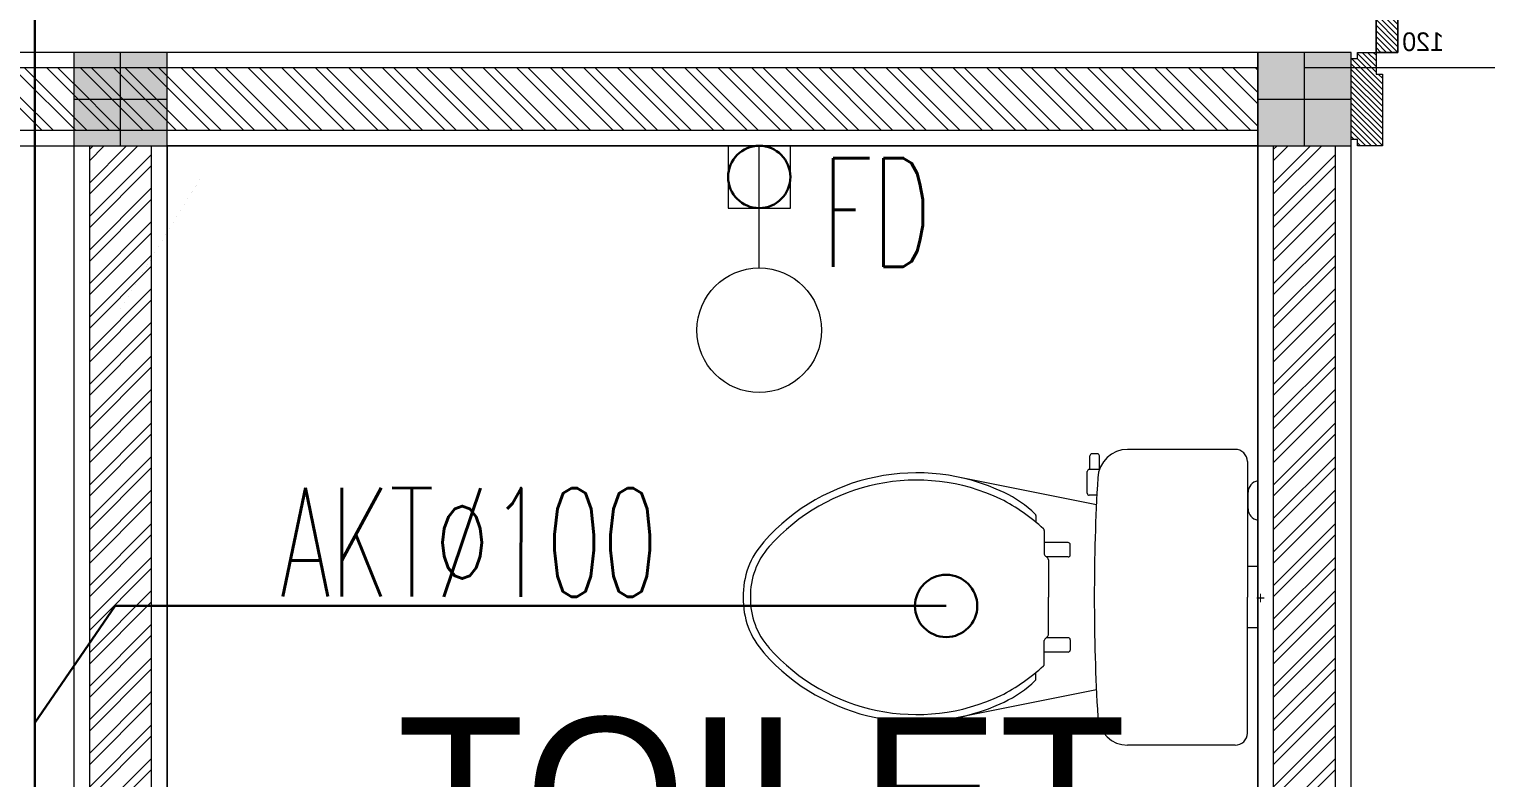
# Model space of a CAD drawing. Header units: millimetres. Extents: x -280308 to 6402717, y -14 to 2073074.
# Drawn here: x -22126 to -19788, y 483933 to 485136 of the extents above; entities that cross this region are included whole.
import ezdxf
from ezdxf.enums import TextEntityAlignment as Align

# ---------------------------------------------------------------- set-up
doc = ezdxf.new("R2010")
doc.units = ezdxf.units.MM
for name, pattern in [('ACAD_ISO03W100', [30, 12, -18]), ('ACAD_ISO08W100', [36, 24, -3, 6, -3]), ('DASHED2', [0.375, 0.25, -0.125]), ('Default', [0])]:
    doc.linetypes.add(name, pattern=pattern)
doc.layers.get('0').update_dxf_attribs({"lineweight": 0})
for name, color, linetype, lineweight, true_color in [('-P-ABK', 7, 'Continuous', 30, 0x05ffff), ('-P-AK', 7, 'Continuous', 30, 0xff0a0a), ('A-FILL-1', 7, 'Continuous', 0, 0x454545), ('P-AKT', 7, 'Continuous', 30, 0xfe0101)]:
    doc.layers.add(name, color=color, linetype=linetype, lineweight=lineweight, true_color=true_color)
for name, color, linetype, lineweight in [('_Door & Window', 1, 'Continuous', 0), ('A-ALINE-1', 91, 'Continuous', 20), ('A-ALINE-3', 111, 'Continuous', 15), ('A-ALINE-6', 117, 'Continuous', 9), ('A-ANNOTATION', 144, 'Continuous', 0), ('A-Furn', 250, 'Continuous', 0), ('A-FURN-EQPM', 177, 'Continuous', 0), ('I-FURN-EQPM', 175, 'Continuous', 0)]:
    doc.layers.add(name, color=color, linetype=linetype, lineweight=lineweight)
doc.layers.add('A-TEXT', color=254, linetype='Continuous')
doc.layers.add('Teks-PL', color=7, linetype='Default', true_color=0xff0a0a)
doc.styles.add('Annotative', font='arial.ttf', dxfattribs={"height": 1.25})
doc.styles.add('CENTURY', font='GOTHIC.TTF')
doc.styles.add('romans', font='BKANT.TTF')
doc.styles.add('RS', font='ROMANS.SHX', dxfattribs={"width": 0.8})
doc.styles.get("Standard").update_dxf_attribs({"font": 'arial.ttf'})

# ---------------------------------------------------------------- blocks, each defined once
blk = doc.blocks.new('A$Ccf87384a')
blk.add_wipeout([(-75, 74.99999999999909), (75.00000000002728, 74.99999999999909), (75.00000000002728, -75), (-75, -75)])
blk.add_wipeout([(-74.99999999999818, -74.99999999999974), (-74.99999999999818, 75.00000000000753), (75, 75.00000000000756), (75, -74.99999999999972)])
at = {"layer": 'A-FILL-1', "ltscale": 0.25}
h = blk.add_hatch(color=256, dxfattribs=at)
h.dxf.hatch_style = 1
h.paths.add_polyline_path([(-75, -75), (-75, 75), (75, 75), (75, -75)])
at = {"layer": 'A-ALINE-1'}
blk.add_lwpolyline([(-75, -75), (-75, 75), (75, 75), (75, -75)], close=True, dxfattribs=at)
at = {"layer": 'A-FILL-1', "ltscale": 0.25}
for p, q in [((0, 75), (0, -75)), ((-75, 0), (75, 0))]:
    blk.add_line(p, q, dxfattribs=at)
blk = doc.blocks.new('A$C6ab96ad6')
at = {"layer": 'A-Furn'}
h = blk.add_hatch(dxfattribs=at)
h.set_pattern_fill('ANSI31', color=256, scale=2, angle=540, style=0)
h.set_pattern_definition([(225, (-3598.320602994849, 30706.99540839973), (4.490128060534577, -4.490128060534577), [])])
h.paths.add_polyline_path([(10.000000012893, 960.0000000035216), (10.000000012893, 850.0000000035216), (2.000000012863893, 850.0000000035216), (2.000000012892997, 860.0000000034051), (-16.999999987107, 860.0000000034051), (-16.999999987107, 850.0000000035216), (-24.999999987107, 850.0000000035216), (-24.999999987107, 960.0000000035216)])
h = blk.add_hatch(dxfattribs=at)
h.set_pattern_fill('ANSI31', color=256, scale=2, angle=540, style=0)
h.set_pattern_definition([(225, (-3598.320602994849, 30816.99540839973), (4.490128060534577, -4.490128060534577), [])])
h.paths.add_polyline_path([(2.000000012892997, 860.0000000034051), (-16.99999999941792, 860.0000000034051), (-16.99999999941792, 250.0000000004948), (2.000000012892997, 250.0000000004948)])
h = blk.add_hatch(dxfattribs=at)
h.set_pattern_fill('ANSI31', color=256, scale=2, angle=540, style=0)
h.set_pattern_definition([(225, (-3198.320602995023, 30306.99540839973), (4.490128060534577, -4.490128060534577), [])])
h.paths.add_polyline_path([(-1210.000000012893, 560.0000000035216), (-1210.000000012893, 450.0000000035216), (-1202.000000012864, 450.0000000035216), (-1202.000000012893, 460.0000000034051), (-1183.000000012893, 460.0000000034051), (-1183.000000012893, 450.0000000035216), (-1175.000000012893, 450.0000000035216), (-1175.000000012893, 560.0000000035216)])
h = blk.add_hatch(dxfattribs=at)
h.set_pattern_fill('ANSI31', color=256, scale=2, angle=540, style=0)
h.set_pattern_definition([(225, (-3198.320602995023, 30816.99540839973), (4.490128060534577, -4.490128060534577), [])])
h.paths.add_polyline_path([(-1202.000000012893, 460.0000000034051), (-1183.000000000582, 460.0000000034051), (-1183.000000000582, 250.0000000004948), (-1202.000000012893, 250.0000000004948)])
h = blk.add_hatch(dxfattribs=at)
h.set_pattern_fill('ANSI31', color=256, scale=2, angle=540, style=0)
h.set_pattern_definition([(225, (-2593.773514220753, 30816.99540841204), (4.490128060534577, -4.490128060534577), [])])
h.paths.add_polyline_path([(-1210.000000000582, 150.0000000003783), (-1210.000000000582, 260.0000000003783), (-1202.000000000553, 260.0000000003711), (-1202.000000000582, 250.0000000004948), (-1183.000000000582, 250.0000000004948), (-1183.000000000582, 260.0000000003783), (-1175.000000000582, 260.0000000003783), (-1175.000000000582, 150.0000000003783)])
h = blk.add_hatch(dxfattribs=at)
h.set_pattern_fill('ANSI31', color=256, scale=2, angle=540, style=0)
h.set_pattern_definition([(225, (-2993.773514220578, 30816.99540841204), (4.490128060534577, -4.490128060534577), [])])
h.paths.add_polyline_path([(10.00000000058208, 150.0000000003783), (10.00000000058208, 260.0000000003783), (2.000000000552973, 260.0000000003711), (2.000000000582077, 250.0000000004948), (-16.99999999941792, 250.0000000004948), (-16.99999999941792, 260.0000000003783), (-24.99999999941792, 260.0000000003783), (-24.99999999941792, 150.0000000003783)])
h = blk.add_hatch(dxfattribs=at)
h.set_pattern_fill('ANSI31', color=256, scale=2, angle=540, style=0)
h.set_pattern_definition([(225, (-3898.32060299578, 30765.81499781512), (4.490128060534577, -4.490128060534577), [])])
h.paths.add_polyline_path([(-1239.999999999854, -5.820766091346741e-11), (-1239.999999999884, 9.999999999941792), (-1249.999999999884, 9.999999999941792), (-1249.999999999884, 139.9999999998545), (-1239.999999999884, 139.9999999998545), (-1239.999999999854, 149.9999999997672), (-1210.000000000582, 150.0000000003783), (-1210.000000000611, 115.0000000077416), (-1200.000000000611, 115.0000000077416), (-1200, 0)])
h = blk.add_hatch(dxfattribs=at)
h.set_pattern_fill('ANSI31', color=256, scale=2, angle=540, style=0)
h.set_pattern_definition([(225, (-3598.320602994529, 30765.81499781512), (4.490128060534577, -4.490128060534577), [])])
h.paths.add_polyline_path([(39.99999999985448, -5.820766091346741e-11), (39.99999999988358, 9.999999999941792), (49.99999999988358, 9.999999999941792), (49.99999999988358, 139.9999999998545), (39.99999999988358, 139.9999999998545), (39.99999999985448, 149.9999999997672), (10.00000000058208, 150.0000000003783), (10.00000000061118, 115.0000000077416), (6.111804395914078e-10, 115.0000000077416), (0, 0)])
at = {"layer": '_Door & Window'}
for points in [[(10.000000012893, 960.0000000035216), (10.000000012893, 850.0000000035216), (2.000000012863893, 850.0000000035216), (2.000000012892997, 860.0000000034051), (-16.999999987107, 860.0000000034051), (-16.999999987107, 850.0000000035216), (-24.999999987107, 850.0000000035216), (-24.999999987107, 960.0000000035216), (10.000000012893, 960.0000000035216)], [(-1210.000000012893, 560.0000000035216), (-1210.000000012893, 450.0000000035216), (-1202.000000012864, 450.0000000035216), (-1202.000000012893, 460.0000000034051), (-1183.000000012893, 460.0000000034051), (-1183.000000012893, 450.0000000035216), (-1175.000000012893, 450.0000000035216), (-1175.000000012893, 560.0000000035216), (-1210.000000012893, 560.0000000035216)], [(-1210.000000000582, 150.0000000003783), (-1210.000000000582, 260.0000000003783), (-1202.000000000553, 260.0000000003711), (-1202.000000000582, 250.0000000004948), (-1183.000000000582, 250.0000000004948), (-1183.000000000582, 260.0000000003783), (-1175.000000000582, 260.0000000003783), (-1175.000000000582, 150.0000000003783), (-1210.000000000582, 150.0000000003783)], [(10.00000000058208, 150.0000000003783), (10.00000000058208, 260.0000000003783), (2.000000000552973, 260.0000000003711), (2.000000000582077, 250.0000000004948), (-16.99999999941792, 250.0000000004948), (-16.99999999941792, 260.0000000003783), (-24.99999999941792, 260.0000000003783), (-24.99999999941792, 150.0000000003783), (10.00000000058208, 150.0000000003783)], [(-1239.999999999854, -5.820766091346741e-11), (-1239.999999999884, 9.999999999941792), (-1249.999999999884, 9.999999999941792), (-1249.999999999884, 139.9999999998545), (-1239.999999999884, 139.9999999998545), (-1239.999999999854, 149.9999999997672), (-1210.000000000582, 150.0000000003783), (-1210.000000000611, 115.0000000077416), (-1200.000000000611, 115.0000000077416), (-1200, 0), (-1239.999999999854, -5.820766091346741e-11)], [(39.99999999985448, -5.820766091346741e-11), (39.99999999988358, 9.999999999941792), (49.99999999988358, 9.999999999941792), (49.99999999988358, 139.9999999998545), (39.99999999988358, 139.9999999998545), (39.99999999985448, 149.9999999997672), (10.00000000058208, 150.0000000003783), (10.00000000061118, 115.0000000077416), (6.111804395914078e-10, 115.0000000077416), (0, 0), (39.99999999985448, -5.820766091346741e-11)]]:
    blk.add_lwpolyline(points, dxfattribs=at)
for points in [[(10.00000000058208, 150.0000000003783), (-24.999999987107, 150.0000000003783), (-24.999999987107, 960.0000000035216), (10.00000000058208, 960.0000000035216)], [(-1210.000000000582, 150.0000000003783), (-1175.000000012893, 150.0000000003783), (-1175.000000012893, 560.0000000035216), (-1210.000000000582, 560.0000000035216)]]:
    blk.add_lwpolyline(points, close=True, dxfattribs=at)
at = {"layer": '_Door & Window', "linetype": 'ACAD_ISO03W100', "ltscale": 0.02}
for centre, radius, start, end in [((22.15318361329264, 139.1291594183103), 822.2250497890324, 93.28885543498365, 179.2424562674238), ((-1218.092067441175, 144.0926212447503), 418.1337991375786, 0.8094995735841771, 84.08470413536858)]:
    blk.add_arc(centre, radius, start, end, dxfattribs=at)
at = {"layer": 'A-Furn'}
for points in [[(2.000000012892997, 860.0000000034051), (-16.99999999941792, 860.0000000034051), (-16.99999999941792, 250.0000000004948), (2.000000012892997, 250.0000000004948)], [(-1202.000000012893, 460.0000000034051), (-1183.000000000582, 460.0000000034051), (-1183.000000000582, 250.0000000004948), (-1202.000000012893, 250.0000000004948)]]:
    blk.add_lwpolyline(points, close=True, dxfattribs=at)
at = {"layer": 'Defpoints', "ltscale": 0.25, "insert": (-98.86915493193081, 182.1054837065982), "char_height": 30.00000000000001, "attachment_point": 1, "style": 'CENTURY'}
blk.add_mtext_dynamic_manual_height_columns('120', width=78.46666834107602, gutter_width=750.0000000000001, heights=[0], dxfattribs=at)
blk = doc.blocks.new('A$C286adef0')
at = {"layer": 'A-FILL-1', "ltscale": 0.25}
h = blk.add_hatch(dxfattribs=at)
h.set_pattern_fill('ANSI32', color=256, scale=4, angle=180)
h.set_pattern_definition([(224.9999999999999, (128663.4792370637, -40218.70512058976), (26.94076836320746, -26.94076836320747), []), (224.9999999999999, (128645.5187170638, -40218.70512058976), (26.94076836320746, -26.94076836320747), [])])
h.paths.add_polyline_path([(23985.29650776711, -15496.9588872274), (23985.2965077658, -17646.95888722758), (24085.2965077658, -17646.95888722764), (24085.29650776711, -15496.95888722746)])
h = blk.add_hatch(dxfattribs=at)
h.set_pattern_fill('ANSI32', color=256, scale=4, angle=180)
h.set_pattern_definition([(224.9999999999999, (130563.4792370637, -40218.70512058976), (26.94076836320746, -26.94076836320747), []), (224.9999999999999, (130545.5187170638, -40218.70512058976), (26.94076836320746, -26.94076836320747), [])])
h.paths.add_polyline_path([(25885.29650776711, -15496.95888722857), (25885.29650776637, -17646.95888722868), (25985.29650776637, -17646.95888722874), (25985.29650776711, -15496.95888722863)])
at = {"layer": 'A-ALINE-3', "linetype": 'Continuous'}
for points in [[(23985.29650776711, -15496.9588872274), (23985.2965077658, -17646.95888722758), (24085.2965077658, -17646.95888722764), (24085.29650776711, -15496.95888722746)], [(25885.29650776711, -15496.95888722857), (25885.29650776637, -17646.95888722868), (25985.29650776637, -17646.95888722874), (25985.29650776711, -15496.95888722863)]]:
    blk.add_lwpolyline(points, close=True, dxfattribs=at)
at = {"layer": 'A-ALINE-6'}
for points in [[(23960.29650776711, -15496.9588872274), (23960.2965077658, -17646.95888722758), (24110.2965077658, -17646.95888722764), (24110.29650776711, -15496.95888722746)], [(25860.29650776711, -15496.95888722851), (25860.29650776637, -17646.95888722863), (26010.29650776637, -17646.95888722874), (26010.29650776711, -15496.95888722863)]]:
    blk.add_lwpolyline(points, close=True, dxfattribs=at)
at = {"ltscale": 0.25, "xscale": -1, "rotation": 180}
blk.add_blockref('A$Ccf87384a', (24035.29650776715, -15421.95888722758), dxfattribs=at)
at = {"layer": 'A-ALINE-6'}
blk.add_lwpolyline([(24110.2965077658, -17646.95888722764), (25860.2965077658, -17646.95888722868), (25860.29650776711, -15496.95888722921), (24110.29650776711, -15496.95888722816)], close=True, dxfattribs=at)
at = {"ltscale": 0.25, "xscale": -1, "rotation": 180}
blk.add_blockref('A$Ccf87384a', (25935.29650776715, -15421.95888722874), dxfattribs=at)
at = {"layer": 'A-FILL-1', "ltscale": 0.25}
h = blk.add_hatch(dxfattribs=at)
h.set_pattern_fill('ANSI32', color=256, scale=4, angle=270)
h.set_pattern_definition([(314.9999999999999, (45282.04274112551, 87956.22384206852), (26.94076836320747, 26.94076836320746), []), (314.9999999999999, (45282.04274112551, 87938.26332206855), (26.94076836320747, 26.94076836320746), [])])
h.paths.add_polyline_path([(25860.29650776577, -15371.95888722874), (23872.79650776429, -15371.95888722769), (23872.79650776423, -15471.95888722769), (25860.29650776571, -15471.95888722874)])
at = {"layer": 'A-ALINE-3', "linetype": 'Continuous'}
blk.add_lwpolyline([(25860.29650776577, -15371.95888722874), (23872.79650776429, -15371.95888722769), (23872.79650776423, -15471.95888722769), (25860.29650776571, -15471.95888722874)], close=True, dxfattribs=at)
at = {"layer": 'A-ALINE-6'}
blk.add_lwpolyline([(25860.2965077658, -15346.95888722874), (23872.79650776432, -15346.95888722769), (23872.7965077642, -15496.95888722769), (25860.2965077657, -15496.95888722874)], close=True, dxfattribs=at)
at = {"ltscale": 0.25, "xscale": -1}
blk.add_blockref('A$C6ab96ad6', (26060.29650776704, -15496.95888722787), dxfattribs=at)
blk = doc.blocks.new('*U539')
at = {"layer": 'A-ANNOTATION', "linetype": 'ACAD_ISO08W100', "ltscale": 0.25}
blk.add_lwpolyline([(0, -7.641116442098833), (0, -228.3481600789117)], dxfattribs=at)
at = {"layer": 'A-TEXT'}
blk.add_attdef('N', text='', height=0.9, dxfattribs=at).set_placement((0, 2.75), align=Align.MIDDLE_CENTER)
blk = doc.blocks.new('A$Cf37525da')
at = {"color": 124, "xscale": -360.0000000000001, "yscale": 360.0000000000001, "zscale": 360.0000000000001, "rotation": 270}
blk.add_blockref('*U539', (4643.796520509466, -13700), dxfattribs=at)
blk = doc.blocks.new('greg')
at = {"layer": 'I-FURN-EQPM', "ltscale": 1000}
for p, q in [((2016835.052543675, 1433823.180702039), (2017007.650006217, 1433823.180702039)), ((2016815.603597159, 1433803.731755523), (2016815.603597159, 1433585.670167193)), ((2017057.821918391, 1433734.434345878), (2017282.20327301, 1433779.180702039)), ((2017154.858054209, 1433716.909725931), (2017154.858054209, 1433706.195880755)), ((2017141.464213042, 1433693.09419905), (2017141.464213042, 1433655.018547026)), ((2017099.824018553, 1433653.72203105), (2017099.824018553, 1433670.370329267)), ((2017103.065509639, 1433673.611820353), (2017141.464213042, 1433673.611820353)), ((2017103.065509639, 1433650.480539964), (2017138.190307046, 1433650.480539964)), ((2017135.904189358, 1433648.265875719), (2017140.476424734, 1433652.688721227)), ((2016798.935849995, 1433634.91489977), (2016815.603597159, 1433634.91489977)), ((2016798.935849995, 1433536.425434616), (2016798.935849995, 1433634.91489977)), ((2017134.916401049, 1433645.936049921), (2017134.916401049, 1433585.670167193)), ((2016815.603597159, 1433367.608578862), (2016815.603597159, 1433585.670167193)), ((2017134.916401049, 1433525.404284465), (2017134.916401049, 1433585.670167193)), ((2016798.935849995, 1433536.425434616), (2016815.603597159, 1433536.425434616)), ((2017099.824018553, 1433517.618303335), (2017099.824018553, 1433500.970005118)), ((2017103.065509639, 1433520.859794421), (2017138.190307046, 1433520.859794421)), ((2017135.904189358, 1433523.074458666), (2017140.476424734, 1433518.651613159)), ((2017141.464213042, 1433478.246135335), (2017141.464213042, 1433516.32178736)), ((2017103.065509639, 1433497.728514032), (2017141.464213042, 1433497.728514032)), ((2016798.937324006, 1433461.84631587), (2016798.937324006, 1433398.746068401)), ((2017154.858054209, 1433454.430608455), (2017154.858054209, 1433465.14445363)), ((2016814.392753504, 1433443.843892962), (2016814.392753504, 1433416.748491309)), ((2016814.392753504, 1433441.08125827), (2016815.603597159, 1433441.08125827)), ((2017057.821918391, 1433436.905988508), (2017282.20327301, 1433392.159632347)), ((2016814.392753504, 1433419.369102679), (2016815.603597159, 1433419.369102679)), ((2017057.10000026, 1433421.864100003), (2017069.250029578, 1433421.864100003)), ((2017072.491520664, 1433418.622608917), (2017072.491520664, 1433383.6469201)), ((2017052.929955862, 1433380.283231422), (2017052.929955862, 1433358.415153488)), ((2017052.972546811, 1433380.405429014), (2017069.250029578, 1433380.405429014)), ((2017068.128473663, 1433380.405429014), (2017068.128473663, 1433358.415153488)), ((2016835.052543675, 1433348.159632347), (2017007.650006217, 1433348.159632347)), ((2017056.171446948, 1433355.173662402), (2017064.886982577, 1433355.173662402))]:
    blk.add_line(p, q, dxfattribs=at)
for centre, radius, start, end in [((2016835.052543675, 1433803.731755523), 19.44894651539708, 90, 180), ((2017007.650006217, 1433775.206633967), 47.97406807131281, 2.736503768851652, 90), ((2013801.103633085, 1433585.670167193), 3260.114226634514, 356.6267369239184, 3.373263076081678), ((2017346.209755992, 1433458.441642071), 327.066450567261, 41.42370000628628, 115.3669999966041), ((2017346.209755992, 1433458.441642071), 315.3970826580227, 41.42370000628628, 115.3669999966041), ((2017360.256646721, 1433457.066646836), 322.8838134667711, 117.5155407588588, 132.4037288927967), ((2017287.33779489, 1433582.733376269), 189.5364667747164, 115.3845000025151, 133.9260308433645), ((2017158.099545295, 1433716.909725931), 3.241491085899514, 133.9260308433645, 180), ((2017144.705704128, 1433693.09419905), 3.241491085899514, 132.4037288927967, 180), ((2017103.065509639, 1433670.370329267), 3.241491085899514, 90, 180), ((2017496.111817288, 1433588.548959871), 128.5895271779964, 358.7171859547376, 42.14604862632781), ((2017103.065509639, 1433653.72203105), 3.241491085899514, 180, 270), ((2017138.157892135, 1433645.936049921), 3.241491085899514, 134.0485219321383, 180), ((2017138.222721956, 1433655.018547026), 3.241491085899514, 314.0485219321383, 0), ((2017496.111817288, 1433588.548959871), 116.9201592687582, 358.7171859547376, 42.14604862632781), ((2017496.111817288, 1433582.791374515), 116.9201592687582, 317.8539513736722, 1.282814045262398), ((2017496.111817288, 1433582.791374515), 128.5895271779964, 317.8539513736722, 1.282814045262398), ((2017103.065509639, 1433517.618303335), 3.241491085899514, 90, 180), ((2017138.157892135, 1433525.404284465), 3.241491085899514, 180, 225.9514780678617), ((2017138.222721956, 1433516.32178736), 3.241491085899514, 0, 45.95147806786171), ((2017103.065509639, 1433500.970005118), 3.241491085899514, 180, 270), ((2017346.209755992, 1433712.898692314), 327.066450567261, 244.6330000033959, 318.5762999937137), ((2017346.209755992, 1433712.898692314), 315.3970826580227, 244.6330000033959, 318.5762999937137), ((2016795.445785095, 1433443.213157381), 18.95746394575405, 1.906645185664254, 79.38681552428244), ((2017144.705704128, 1433478.246135335), 3.241491085899514, 180, 227.5962711072033), ((2017360.256646721, 1433714.273687549), 322.8838134667711, 227.5962711072033, 242.4844592411411), ((2017158.099545295, 1433454.430608455), 3.241491085899514, 180, 226.0739691566355), ((2017287.33779489, 1433588.606958116), 189.5364667747164, 226.0739691566355, 244.6154999974849), ((2016795.445785095, 1433417.37922689), 18.95746394575405, 280.6131844757176, 358.0933548143357), ((2017069.250029578, 1433418.622608917), 3.241491085899514, 0, 90), ((2017007.650006217, 1433396.133700418), 47.97406807131281, 270, 357.2634962311484), ((2016835.052543675, 1433367.608578862), 19.44894651539708, 180, 270), ((2017069.250029578, 1433383.6469201), 3.241491085899514, 270, 0), ((2017056.171446948, 1433358.415153488), 3.241491085899514, 180, 270), ((2017064.886982577, 1433358.415153488), 3.241491085899514, 270, 0)]:
    blk.add_arc(centre, radius, start, end, dxfattribs=at)
at = {"layer": 'I-FURN-EQPM', "ltscale": 1000, "style": 'romans'}
blk.add_text('+', height=19.44894651539708, dxfattribs=at).set_placement((2016786.804528179, 1433577.339187908))
blk = doc.blocks.new('A$C8aa274cb')
at = {"layer": 'A-FURN-EQPM', "linetype": 'ByBlock', "lineweight": -2, "ltscale": 0.25}
blk.add_line((-43537.50000000255, -14321.16645670071), (-43537.50000000282, -14124.99999999831), dxfattribs=at)
blk.add_lwpolyline([(-43587.50000000282, -14124.99999999837), (-43587.50000000268, -14224.99999999837), (-43487.50000000268, -14224.9999999982), (-43487.50000000282, -14124.9999999982)], close=True, dxfattribs=at)
blk.add_circle((-43537.50000000242, -14421.16645670071), 100, dxfattribs=at)
at = {"layer": 'A-Furn', "color": 0, "linetype": 'ByBlock', "lineweight": -2, "ltscale": 0.25, "rotation": 180.000000000079}
blk.add_blockref('greg', (1974061.435848015, 1418735.670169977), dxfattribs=at)
blk = doc.blocks.new('3')
at = {"ltscale": 0.25}
blk.add_blockref('A$C286adef0', (-46014.89645974222, 500445.222608266), dxfattribs=at)
blk.add_blockref('A$Cf37525da', (22307.88495977869, 498773.2637210363), dxfattribs=at)
at = {"layer": 'A-FURN-EQPM', "ltscale": 0.25}
blk.add_blockref('A$C8aa274cb', (22582.90004802367, 499073.2637210363), dxfattribs=at)
at = {"layer": 'A-TEXT', "ltscale": 0.25, "insert": (-23616.84911254181, 484030.3509226313), "char_height": 250, "attachment_point": 1, "style": 'Annotative'}
blk.add_mtext_dynamic_manual_height_columns('\\pxqc;{\\fCentury Gothic|b0|i0|c0|p34;TOILET}', width=5332.382491281935, gutter_width=1670.625, heights=[0], dxfattribs=at)

msp = doc.modelspace()

# ---------------------------------------------------------------- block references
msp.add_blockref('3', (0, 0))

# ---------------------------------------------------------------- next in the draw order: linework, layer by layer
at = {"layer": '-P-ABK', "linetype": 'DASHED2', "ltscale": 5, "const_width": 0.03, "flags": 128}
for points in [[(-21979.46956762421, 478846.4881064883), (-21979.46956762421, 487008.3984013787), (-21810.81857617508, 487152.0124404086), (-18390.75760054711, 487152.0124404086), (-18192.97595720034, 487340.8355498174), (-18192.97595720034, 488622.546211475)], [(-20954.59995197908, 484898.263721038), (-21850.11030466791, 484898.263721038), (-21979.46956762421, 484686.3673455082)]]:
    msp.add_lwpolyline(points, dxfattribs=at)
at = {"layer": '-P-AK'}
for centre in [(-20954.59995197908, 484898.263721038), (-20654.59995197935, 484209.4058217635)]:
    msp.add_circle(centre, 49.99999999862967, dxfattribs=at)
at = {"layer": 'P-AKT', "linetype": 'Continuous', "flags": 128}
for points in [[(-22117.1073254564, 478824.4563705446), (-22117.1073254564, 487095.2503005061), (-21928.58483409073, 487286.4616915146), (-18719.50098912168, 487286.4616915146), (-18617.0999519761, 487369.7214597818), (-18617.0999519761, 488109.4058217609)], [(-20654.59995197935, 484209.4058217635), (-21987.98147870722, 484209.4058217635), (-22117.1073254564, 484021.8554978697)]]:
    msp.add_lwpolyline(points, dxfattribs=at)

# ---------------------------------------------------------------- next in the draw order: texts
at = {"layer": 'Teks-PL', "extrusion": (3.681455034534408e-05, 0.05233594329475825, 0.998629534754574), "style": 'RS', "width": 0.5999999999999992}
for s, p in [('FD', (21194.96117800189, -484075.0205163359, 25369.29683165347)), ('AKT%%C100', (22063.94561143801, -483545.4794181551, 25341.5447586587))]:
    msp.add_text(s, height=174.72, rotation=179.9999626861338, dxfattribs=at).set_placement(p)

doc.saveas('drawing.dxf')
